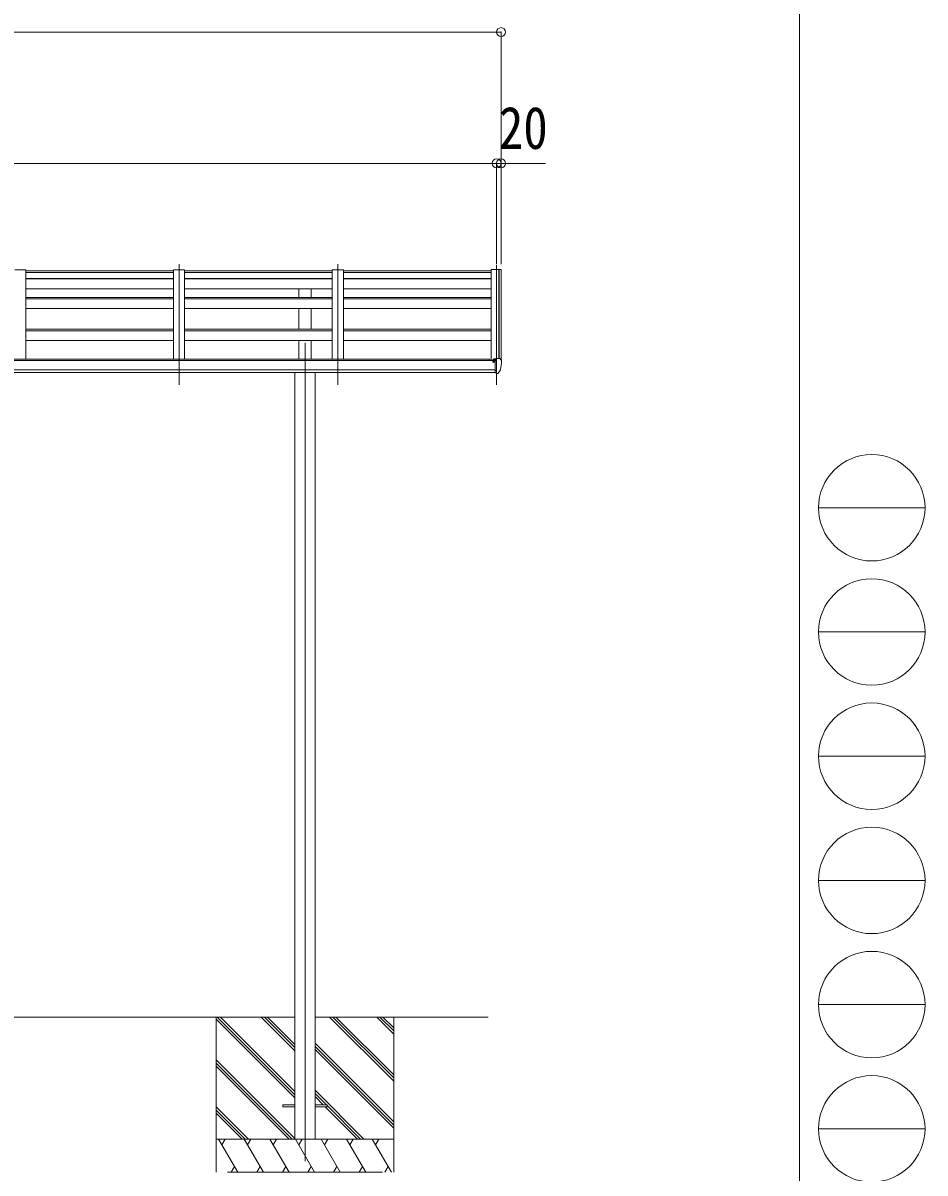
# Model space of a CAD drawing. Units: millimetres at full size, sheet at 1:40; details may follow other scales. Extents: x -11181 to 11305, y -7804 to 7716.
# Drawn here: x 7238 to 11305, y -4443 to 742 of the extents above; entities that cross this region are included whole.
import ezdxf
from ezdxf.enums import TextEntityAlignment as Align

# ---------------------------------------------------------------- set-up
doc = ezdxf.new("R2010")
doc.units = ezdxf.units.MM
doc.header["$LTSCALE"] = 40
doc.header["$PDMODE"] = 32
doc.header["$PDSIZE"] = 40
for name, color, linetype, lineweight in [('0-0_0', 7, 'Continuous', 9), ('0-1_本体', 4, 'Continuous', 9), ('0-2_部品', 7, 'Continuous', 9), ('0-8_PARTS2', 2, 'Continuous', 9), ('0-A_寸法', 6, 'Continuous', 9), ('F-0_240', 7, 'Continuous', 9)]:
    doc.layers.add(name, color=color, linetype=linetype, lineweight=lineweight)
doc.styles.add('ＭＳ ゴシック', font='')
doc.styles.get('ＭＳ ゴシック').set_extended_font_data('MS Gothic')

msp = doc.modelspace()

# ---------------------------------------------------------------- linework, layer by layer
at = {"layer": '0-0_0'}
for p, q in [((8464.33, -3739.43), (6554.73, -3739.43)), ((8109.53, -3739.43), (8109.53, -4439.43)), ((8464.33, -4103.74), (8109.53, -3748.94)), ((8464.33, -4089.6), (8114.16, -3739.43)), ((8464.33, -4075.45), (8128.3, -3739.43)), ((8464.33, -3891.61), (8312.15, -3739.43)), ((8464.33, -3877.47), (8326.29, -3739.43)), ((8464.33, -3863.32), (8340.44, -3739.43)), ((9335.53, -3739.43), (8554.73, -3739.43)), ((8909.53, -4028.44), (8620.52, -3739.43)), ((8909.53, -4014.3), (8634.66, -3739.43)), ((8909.53, -4000.16), (8648.8, -3739.43)), ((8909.53, -3816.31), (8832.65, -3739.43)), ((8909.53, -3802.17), (8846.79, -3739.43)), ((8909.53, -3788.02), (8860.94, -3739.43)), ((8909.53, -3739.43), (8909.53, -4439.43)), ((8909.53, -4212.29), (8554.73, -3857.49)), ((8909.53, -4226.43), (8554.73, -3871.63)), ((8909.53, -4240.57), (8554.73, -3885.77)), ((8464.33, -4287.59), (8109.53, -3932.79)), ((8452.03, -4289.43), (8109.53, -3946.93)), ((8437.89, -4289.43), (8109.53, -3961.07)), ((8774.54, -4289.43), (8554.73, -4069.62)), ((8605.89, -4134.92), (8554.73, -4083.76)), ((8254.04, -4289.43), (8109.53, -4144.92)), ((8591.75, -4134.92), (8554.73, -4097.9)), ((8746.26, -4289.43), (8600.75, -4143.92)), ((8760.4, -4289.43), (8609.53, -4138.56)), ((8239.9, -4289.43), (8109.53, -4159.06)), ((8225.76, -4289.43), (8109.53, -4173.2)), ((8109.53, -4289.43), (8909.53, -4289.43)), ((8206.42, -4439.43), (8119.82, -4289.43)), ((8149.82, -4289.43), (8134.82, -4315.41)), ((8321.89, -4439.43), (8235.29, -4289.43)), ((8265.29, -4289.43), (8250.29, -4315.41)), ((8437.36, -4439.43), (8350.76, -4289.43)), ((8365.76, -4315.41), (8380.76, -4289.43)), ((8552.83, -4439.43), (8466.23, -4289.43)), ((8481.23, -4315.41), (8496.23, -4289.43)), ((8668.3, -4439.43), (8581.7, -4289.43)), ((8596.7, -4315.41), (8611.7, -4289.43)), ((8783.77, -4439.43), (8697.17, -4289.43)), ((8712.17, -4315.41), (8727.17, -4289.43)), ((8899.24, -4439.43), (8812.64, -4289.43)), ((8827.64, -4315.41), (8842.64, -4289.43)), ((8859.53, -4439.43), (8159.53, -4439.43)), ((8191.42, -4413.45), (8176.43, -4439.43)), ((8306.89, -4413.45), (8291.9, -4439.43)), ((8422.36, -4413.45), (8407.37, -4439.43)), ((8537.83, -4413.45), (8522.84, -4439.43)), ((8653.3, -4413.45), (8638.3, -4439.43)), ((8768.78, -4413.45), (8753.78, -4439.43)), ((8884.24, -4413.45), (8869.25, -4439.43))]:
    msp.add_line(p, q, dxfattribs=at)
at = {"layer": '0-1_本体'}
for p, q in [((7200.53, -370.23), (7250.53, -370.23)), ((7250.53, -370.23), (7250.53, -773.3)), ((7916.53, -382.63), (7250.53, -382.63)), ((7916.53, -409.3), (7250.53, -409.3)), ((7916.53, -411.92), (7250.53, -411.92)), ((7916.53, -370.23), (7916.53, -773.3)), ((7916.53, -370.23), (7966.53, -370.23)), ((7966.53, -370.23), (7966.53, -773.3)), ((8632.53, -382.63), (7966.53, -382.63)), ((8632.53, -409.3), (7966.53, -409.3)), ((8632.53, -411.92), (7966.53, -411.92)), ((8632.53, -370.23), (8632.53, -773.3)), ((8632.53, -370.23), (8682.53, -370.23)), ((8682.53, -370.23), (8682.53, -773.3)), ((9348.53, -382.63), (8682.53, -382.63)), ((9348.53, -409.3), (8682.53, -409.3)), ((9348.53, -411.92), (8682.53, -411.92)), ((9348.53, -369.63), (9348.53, -779.84)), ((9384.45, -369.83), (9383.83, -371.45)), ((9384.53, -369.72), (9384.53, -770.03)), ((9392.59, -370.05), (9384.75, -369.64)), ((9393.53, -370.93), (9393.54, -776.57)), ((7916.53, -456.66), (7250.53, -456.66)), ((8632.53, -456.66), (7966.53, -456.66)), ((8482.03, -495.61), (8482.03, -456.93)), ((8537.03, -495.61), (8537.03, -456.93)), ((9348.53, -456.66), (8682.53, -456.66)), ((7916.53, -496.33), (7250.53, -496.33)), ((7916.53, -501.7), (7250.53, -501.7)), ((8632.53, -496.33), (7966.53, -496.33)), ((8632.53, -501.7), (7966.53, -501.7)), ((9348.53, -496.33), (8682.53, -496.33)), ((9348.53, -501.7), (8682.53, -501.7)), ((7916.53, -545.79), (7250.53, -545.79)), ((8632.53, -545.79), (7966.53, -545.79)), ((8482.03, -638.44), (8482.03, -545.79)), ((8537.03, -638.44), (8537.03, -545.79)), ((9348.53, -545.79), (8682.53, -545.79)), ((7916.53, -638.44), (7250.53, -638.44)), ((7916.53, -645.34), (7250.53, -645.34)), ((8632.53, -638.44), (7966.53, -638.44)), ((8632.53, -645.34), (7966.53, -645.34)), ((9348.53, -638.44), (8682.53, -638.44)), ((9348.53, -645.34), (8682.53, -645.34)), ((7916.53, -688.89), (7250.53, -688.89)), ((8632.53, -688.89), (7966.53, -688.89)), ((8482.03, -773.3), (8482.03, -688.89)), ((8537.03, -773.3), (8537.03, -688.89)), ((9348.53, -688.89), (8682.53, -688.89)), ((3675.53, -773.3), (9343.53, -773.3)), ((9343.53, -779.84), (9343.53, -773.3)), ((3652.03, -779.84), (9367.03, -779.84)), ((9367.03, -821.35), (3652.03, -821.35)), ((3652.03, -833.28), (9367.03, -833.21)), ((8464.33, -833.37), (8464.33, -4289.45)), ((8554.73, -833.37), (8554.73, -4289.45))]:
    msp.add_line(p, q, dxfattribs=at)
msp.add_lwpolyline([(9383.83, -770.03), (9383.83, -369.63), (9348.53, -369.63)], dxfattribs=at)
msp.add_circle((9359.56, -784.94), 3, dxfattribs=at)
for centre, radius, start, end in [((9384.74, -369.94), 0.301, 87.13321, 158.93673), ((9392.53, -371.05), 1, 6.67014, 87)]:
    msp.add_arc(centre, radius, start, end, dxfattribs=at)
at = {"layer": '0-2_部品', "color": 4}
for p, q in [((7250.53, -375.72), (7916.53, -375.72)), ((7966.53, -375.72), (8632.53, -375.72)), ((8682.53, -375.72), (9348.53, -375.72)), ((8409.53, -4134.92), (8409.53, -4143.92)), ((8464.53, -4134.92), (8409.53, -4134.92)), ((8464.53, -4143.92), (8409.53, -4143.92)), ((8609.53, -4134.92), (8554.53, -4134.92)), ((8609.53, -4143.92), (8554.53, -4143.92)), ((8609.53, -4134.92), (8609.53, -4143.92))]:
    msp.add_line(p, q, dxfattribs=at)
at = {"layer": '0-2_部品'}
for p, q in [((9357.03, -775.88), (9357.03, -779.84)), ((9372.03, -774.71), (9358.03, -774.77)), ((9361.53, -774.75), (9361.53, -772.86)), ((9362.36, -772.44), (9372.03, -771.72)), ((9372.03, -770.94), (9373.53, -770.94)), ((9372.03, -770.94), (9372.03, -777.11)), ((9373.53, -838.53), (9373.53, -770.03)), ((9388.62, -770.59), (9392.69, -776.4)), ((9362.03, -784.94), (9361.73, -784.94)), ((9362.56, -784.94), (9362.03, -784.94)), ((9367.03, -779.76), (9373.53, -779.36)), ((9381.16, -836.71), (9390.9, -821.34)), ((9395.53, -779.4), (9395.53, -780.03)), ((9367.03, -835.33), (9372.53, -835.33)), ((9373.03, -836.33), (9372.53, -835.33)), ((9373.53, -836.33), (9373.03, -836.33)), ((9375.03, -838.43), (9373.53, -838.53)), ((9375.03, -838.43), (9378.74, -838.21))]:
    msp.add_line(p, q, dxfattribs=at)
for points in [[(9362.36, -772.44), (9362.19, -772.46), (9362.03, -772.49), (9361.89, -772.53), (9361.77, -772.59), (9361.67, -772.65), (9361.59, -772.71), (9361.55, -772.78), (9361.53, -772.86)], [(9367.03, -835.33), (9367.03, -777.11), (9372.03, -777.11)], [(9373.53, -770.03), (9385.53, -770.03), (9387.86, -770.17)], [(9357.03, -783.33), (9357.03, -784.94), (9356.56, -784.94)], [(9361.73, -783.75), (9361.73, -784.94), (9357.03, -784.94)], [(9373.53, -824.64), (9370.37, -824.23), (9367.03, -823.8)]]:
    msp.add_lwpolyline(points, dxfattribs=at)
for centre, radius, start, end in [((9387.8, -771.17), 1, 35, 86.5), ((9392.53, -779.4), 3, 0, 87), ((9359.53, -784.94), 2.5, 28.35764, 180), ((9359.53, -784.94), 2.5, 0, 28.35764), ((9388.3, -819.84), 3, 330, 348.16652), ((9203.04, -780.02), 192.49, 347.8767, 359.9992), ((9378.56, -835.21), 3, 273.5, 330)]:
    msp.add_arc(centre, radius, start, end, dxfattribs=at)
msp.add_ellipse((9358.03, -775.87), major_axis=(0.02, 1.1), ratio=0.906239, start_param=0.0206394, end_param=1.5914357, dxfattribs=at)
at = {"layer": '0-8_PARTS2'}
for p, q in [((7941.53, -889.36), (7941.53, -345.52)), ((8657.53, -889.36), (8657.53, -345.52)), ((9373.53, -349.5), (9373.53, -889.36)), ((8509.53, -700.56), (8509.53, -4389.46))]:
    msp.add_line(p, q, dxfattribs=at)
at = {"layer": '0-A_寸法'}
for p, q in [((-2102.46, 700.93), (9393.53, 700.93)), ((9393.53, 700.93), (9393.53, 109.14)), ((9373.53, 109.14), (3645.53, 109.14)), ((9373.53, 109.14), (9373.53, -345.52)), ((9373.53, 109.14), (9373.53, -345.52)), ((9373.53, 109.14), (9393.53, 109.14)), ((9393.53, 109.14), (9393.53, -345.52)), ((9393.53, 109.14), (9593.53, 109.14))]:
    msp.add_line(p, q, dxfattribs=at)
for p in [(9393.53, 700.93), (9373.53, 109.14), (9393.53, 109.14)]:
    msp.add_point(p, dxfattribs=at)
at = {"layer": 'F-0_240', "color": 5}
msp.add_line((10739.39, 7716.46), (10739.39, -7803.54), dxfattribs=at)
at = {"layer": 'F-0_240', "color": 4}
for p, q in [((10824.88, -1443.54), (11304.88, -1443.54)), ((10824.88, -2003.54), (11304.88, -2003.54)), ((10824.88, -2563.54), (11304.88, -2563.54)), ((10824.88, -3123.54), (11304.88, -3123.54)), ((10824.88, -3683.54), (11304.88, -3683.54)), ((10824.88, -4243.54), (11304.88, -4243.54))]:
    msp.add_line(p, q, dxfattribs=at)
for centre in [(11064.88, -1443.54), (11064.88, -2003.54), (11064.88, -2563.54), (11064.88, -3123.54), (11064.88, -3683.54), (11064.88, -4243.54)]:
    msp.add_circle(centre, 240, dxfattribs=at)

# ---------------------------------------------------------------- texts
at = {"layer": '0-A_寸法', "color": 7, "style": 'ＭＳ ゴシック', "width": 0.85}
msp.add_text('20', height=190.6, dxfattribs=at).set_placement((9383.53, 117.14), align=Align.BOTTOM_LEFT)

doc.saveas('drawing.dxf')
